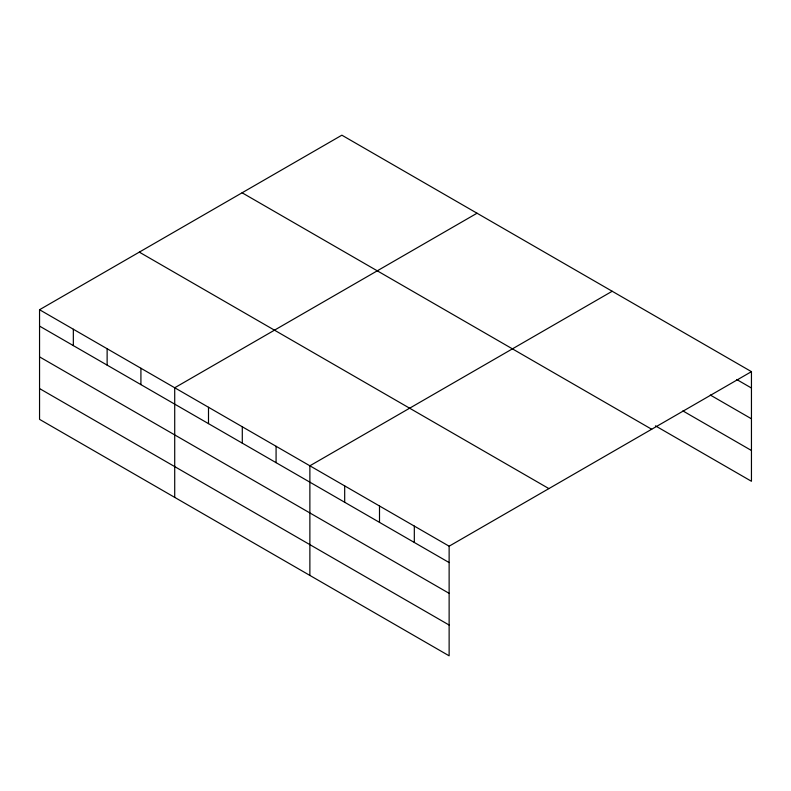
<?xml version="1.0" encoding="UTF-8"?>
<svg xmlns="http://www.w3.org/2000/svg" width="791" height="791" viewBox="0 0 791 791"><rect width="100%" height="100%" fill="white"/><g stroke="black" fill="none" stroke-linecap="round" stroke-linejoin="round"><path stroke-width="1.19" d="M449.13 593.339L449.13 546.195L39.55 309.726L39.55 419.349L449.13 655.818L449.13 593.339L39.55 356.87M655.442 425.845L751.45 481.274L751.45 371.651L341.87 135.182L39.55 309.726M477.032 213.224L174.712 387.768L174.712 497.381M612.194 291.256L309.874 465.8L309.874 575.413M449.13 546.195L751.45 371.651M736.678 379.492L751.45 388.025M710.308 395.035L751.45 418.795M682.88 410.905L751.45 450.494M242.105 192.786L651.685 429.256M139.315 252.131L548.895 488.601M39.55 326.1L449.13 562.569M39.55 388.569L449.13 625.038M414.316 526.094L414.316 542.468M379.502 506.003L379.502 522.367M344.688 485.901L344.688 502.265M276.079 446.292L276.079 462.656M242.293 426.784L242.293 443.148M208.498 407.276L208.498 423.64M140.917 368.26L140.917 384.624M107.131 348.742L107.131 365.116M73.336 329.234L73.336 345.608"/></g></svg>
